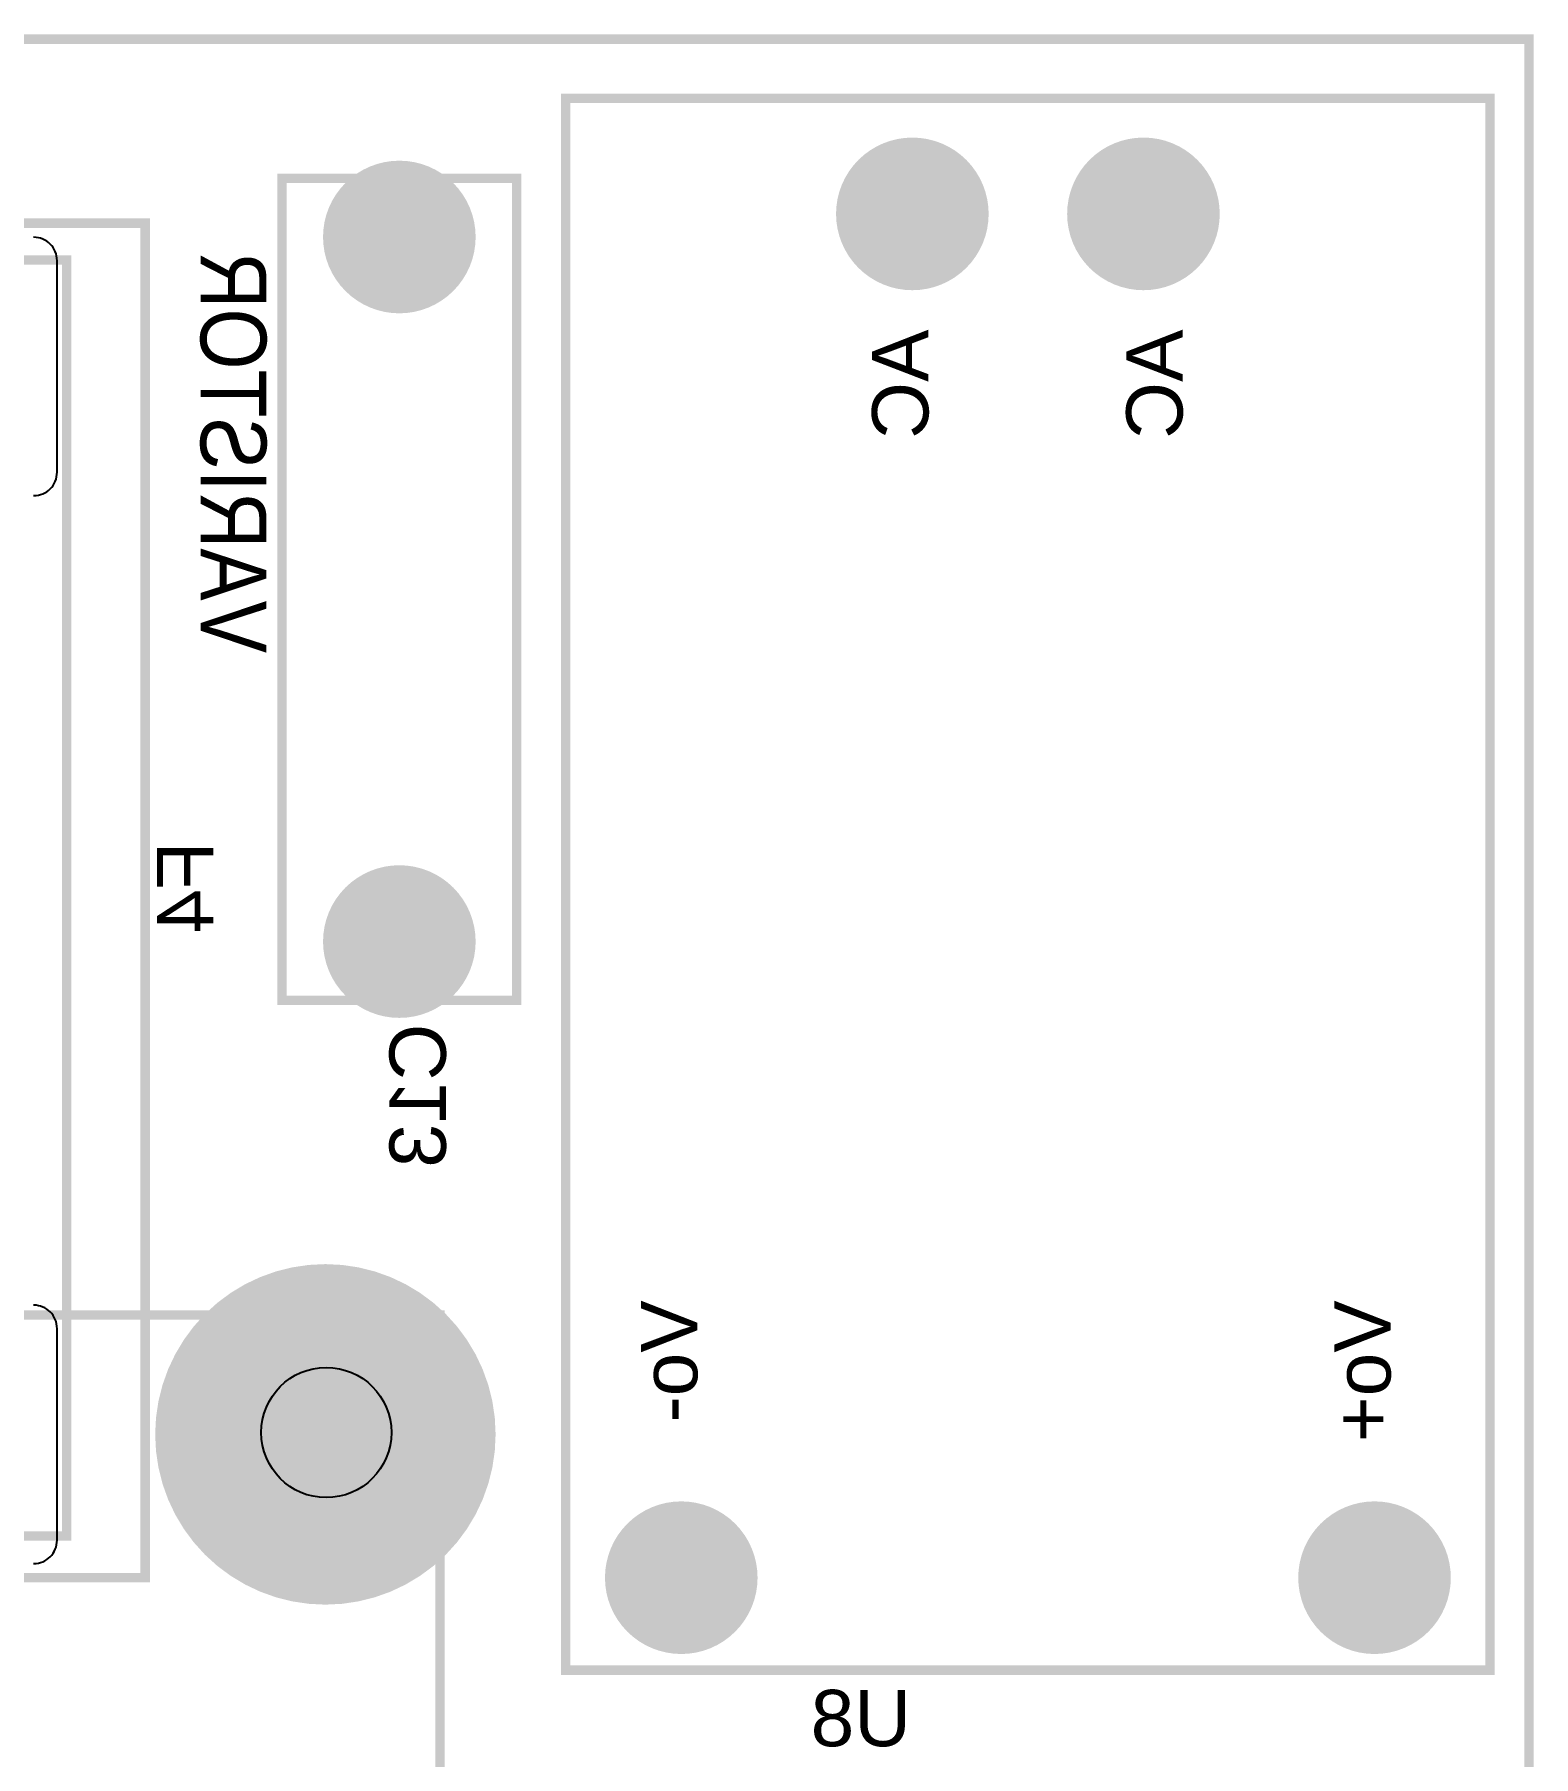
# Model space of a CAD drawing. Header units: inches. Extents: x -3.32 to 3.32, y -1.77 to 1.77.
# Drawn here: x 1.932 to 3.209, y 0.301 to 1.767 of the extents above; entities that cross this region are included whole.
import ezdxf

# ---------------------------------------------------------------- set-up
doc = ezdxf.new("R2010")
doc.units = ezdxf.units.IN
doc.layers.get('0').update_dxf_attribs({"linetype": 'CONTINUOUS'})

# ---------------------------------------------------------------- blocks, each defined once
blk = doc.blocks.new('EPAD')
at = {"const_width": 0.5}
blk.add_lwpolyline([(-0.25, 0, 1), (0.25, 0, 1)], format="xyb", close=True, dxfattribs=at)

msp = doc.modelspace()

# ---------------------------------------------------------------- linework, layer by layer
at = {"const_width": 0.008}
for points in [[(-3.316524, -1.763386), (3.20472, -1.763386), (3.20472, 1.763386), (-3.316524, 1.763386), (-3.316524, -1.763386)], [(-3.316524, -1.763386), (3.20472, -1.763386), (3.20472, 1.763386), (-3.316524, 1.763386), (-3.316524, -1.763386)], [(-3.316524, -1.763386), (3.20472, -1.763386), (3.20472, 1.763386), (-3.316524, 1.763386), (-3.316524, -1.763386)], [(2.384264, 0.374409), (3.171665, 0.374409), (3.171665, 1.712992), (2.384264, 1.712992), (2.384264, 0.374409)], [(2.384264, 0.374409), (3.171665, 0.374409), (3.171665, 1.712992), (2.384264, 1.712992), (2.384264, 0.374409)], [(2.384264, 0.374409), (3.171665, 0.374409), (3.171665, 1.712992), (2.384264, 1.712992), (2.384264, 0.374409)], [(2.142531, 0.944882), (2.342531, 0.944882), (2.342531, 1.644882), (2.142531, 1.644882), (2.142531, 0.944882)], [(2.142531, 0.944882), (2.342531, 0.944882), (2.342531, 1.644882), (2.142531, 1.644882), (2.142531, 0.944882)], [(2.142531, 0.944882), (2.342531, 0.944882), (2.342531, 1.644882), (2.142531, 1.644882), (2.142531, 0.944882)], [(1.644106, 0.45315), (2.025996, 0.45315), (2.025996, 1.606693), (1.644106, 1.606693), (1.644106, 0.45315)], [(1.644106, 0.45315), (2.025996, 0.45315), (2.025996, 1.606693), (1.644106, 1.606693), (1.644106, 0.45315)], [(1.644106, 0.45315), (2.025996, 0.45315), (2.025996, 1.606693), (1.644106, 1.606693), (1.644106, 0.45315)], [(1.722846, 0.488583), (1.959067, 0.488583), (1.959067, 1.575197), (1.722846, 1.575197), (1.722846, 0.488583)], [(1.722846, 0.488583), (1.959067, 0.488583), (1.959067, 1.575197), (1.722846, 1.575197), (1.722846, 0.488583)], [(1.722846, 0.488583), (1.959067, 0.488583), (1.959067, 1.575197), (1.722846, 1.575197), (1.722846, 0.488583)], [(-1.581097, -1.685431), (-1.581097, 0.676773), (2.277171, 0.676773), (2.277171, -1.685431)], [(-1.581097, -1.685431), (-1.581097, 0.676773), (2.277171, 0.676773), (2.277171, -1.685431)], [(-1.581097, -1.685431), (-1.581097, 0.676773), (2.277171, 0.676773), (2.277171, -1.685431)]]:
    msp.add_lwpolyline(points, dxfattribs=at)
for points in [[(1.930957, 1.374646), (1.933035, 1.374747), (1.935046, 1.375044), (1.93698, 1.375527), (1.938828, 1.376189), (1.94058, 1.377019), (1.942229, 1.378007), (1.943763, 1.379146), (1.945176, 1.380427), (1.946456, 1.381839), (1.947595, 1.383374), (1.948584, 1.385022), (1.949414, 1.386774), (1.950075, 1.388622), (1.950559, 1.390556), (1.950856, 1.392567), (1.950957, 1.394646), (1.950957, 1.394646), (1.950957, 1.574646), (1.950856, 1.576724), (1.950559, 1.578735), (1.950075, 1.580669), (1.949414, 1.582517), (1.948584, 1.584269), (1.947595, 1.585918), (1.946456, 1.587452), (1.945176, 1.588865), (1.943763, 1.590145), (1.942229, 1.591284), (1.94058, 1.592273), (1.938828, 1.593103), (1.93698, 1.593764), (1.935046, 1.594248), (1.933035, 1.594544), (1.930957, 1.594646)], [(1.930957, 0.465197), (1.933035, 0.465298), (1.935046, 0.465595), (1.93698, 0.466078), (1.938828, 0.46674), (1.94058, 0.46757), (1.942229, 0.468559), (1.943763, 0.469698), (1.945176, 0.470978), (1.946456, 0.47239), (1.947595, 0.473925), (1.948584, 0.475573), (1.949414, 0.477326), (1.950075, 0.479174), (1.950559, 0.481107), (1.950856, 0.483118), (1.950957, 0.485197), (1.950957, 0.485197), (1.950957, 0.665197), (1.950856, 0.667276), (1.950559, 0.669286), (1.950075, 0.67122), (1.949414, 0.673068), (1.948584, 0.67482), (1.947595, 0.676469), (1.946456, 0.678004), (1.945176, 0.679416), (1.943763, 0.680696), (1.942229, 0.681835), (1.94058, 0.682824), (1.938828, 0.683654), (1.93698, 0.684315), (1.935046, 0.684799), (1.933035, 0.685096), (1.930957, 0.685197)]]:
    msp.add_lwpolyline(points)
msp.add_circle((2.18032, 0.576773), 0.055427)
msp.add_circle((2.18032, 0.576773), 0.055427)
msp.add_circle((2.18032, 0.576773), 0.055427)

# ---------------------------------------------------------------- block references
for p, xscale, yscale in [((2.679539, 1.614567), 0.13, 0.13), ((2.87639, 1.614567), 0.13, 0.13), ((2.242531, 1.594882), 0.13, 0.13), ((2.242531, 0.994882), 0.13, 0.13), ((2.179539, 0.575197), 0.29, 0.29), ((2.482689, 0.45315), 0.13, 0.13), ((3.07324, 0.45315), 0.13, 0.13)]:
    msp.add_blockref('EPAD', p, dxfattribs=dict(xscale=xscale, yscale=yscale))

# ---------------------------------------------------------------- texts
at = {"text_generation_flag": 2}
for s, height, rotation, width, p in [('VARISTOR', 0.056, -90, 0.892857, (2.073232, 1.240551)), ('VARISTOR', 0.056, -90, 0.892857, (2.073232, 1.240551)), ('VARISTOR', 0.056, -90, 0.892857, (2.073232, 1.240551)), ('AC', 0.048, 90, 1.041667, (2.693224, 1.516142)), ('AC', 0.048, 90, 1.041667, (2.693224, 1.516142)), ('AC', 0.048, 90, 1.041667, (2.693224, 1.516142)), ('AC', 0.048, 90, 1.041667, (2.90976, 1.516142)), ('AC', 0.048, 90, 1.041667, (2.90976, 1.516142)), ('AC', 0.048, 90, 1.041667, (2.90976, 1.516142)), ('F4', 0.048, 90, 1.041667, (2.083996, 1.079921)), ('F4', 0.048, 90, 1.041667, (2.083996, 1.079921)), ('F4', 0.048, 90, 1.041667, (2.083996, 1.079921)), ('C13', 0.048, 90, 1.041667, (2.282138, 0.925)), ('C13', 0.048, 90, 1.041667, (2.282138, 0.925)), ('C13', 0.048, 90, 1.041667, (2.282138, 0.925)), ('Vo-', 0.048, 90, 1.041667, (2.496374, 0.68937)), ('Vo-', 0.048, 90, 1.041667, (2.496374, 0.68937)), ('Vo-', 0.048, 90, 1.041667, (2.496374, 0.68937)), ('Vo+', 0.048, 90, 1.041667, (3.086925, 0.68937)), ('Vo+', 0.048, 90, 1.041667, (3.086925, 0.68937)), ('Vo+', 0.048, 90, 1.041667, (3.086925, 0.68937))]:
    msp.add_text(s, height=height, rotation=rotation, dxfattribs=dict(at, width=width)).set_placement(p)
at = {"text_generation_flag": 2, "width": 1.041667}
msp.add_text('U8', height=0.048, dxfattribs=at).set_placement((2.678358, 0.309606))
msp.add_text('U8', height=0.048, dxfattribs=at).set_placement((2.678358, 0.309606))
msp.add_text('U8', height=0.048, dxfattribs=at).set_placement((2.678358, 0.309606))

doc.saveas('drawing.dxf')
